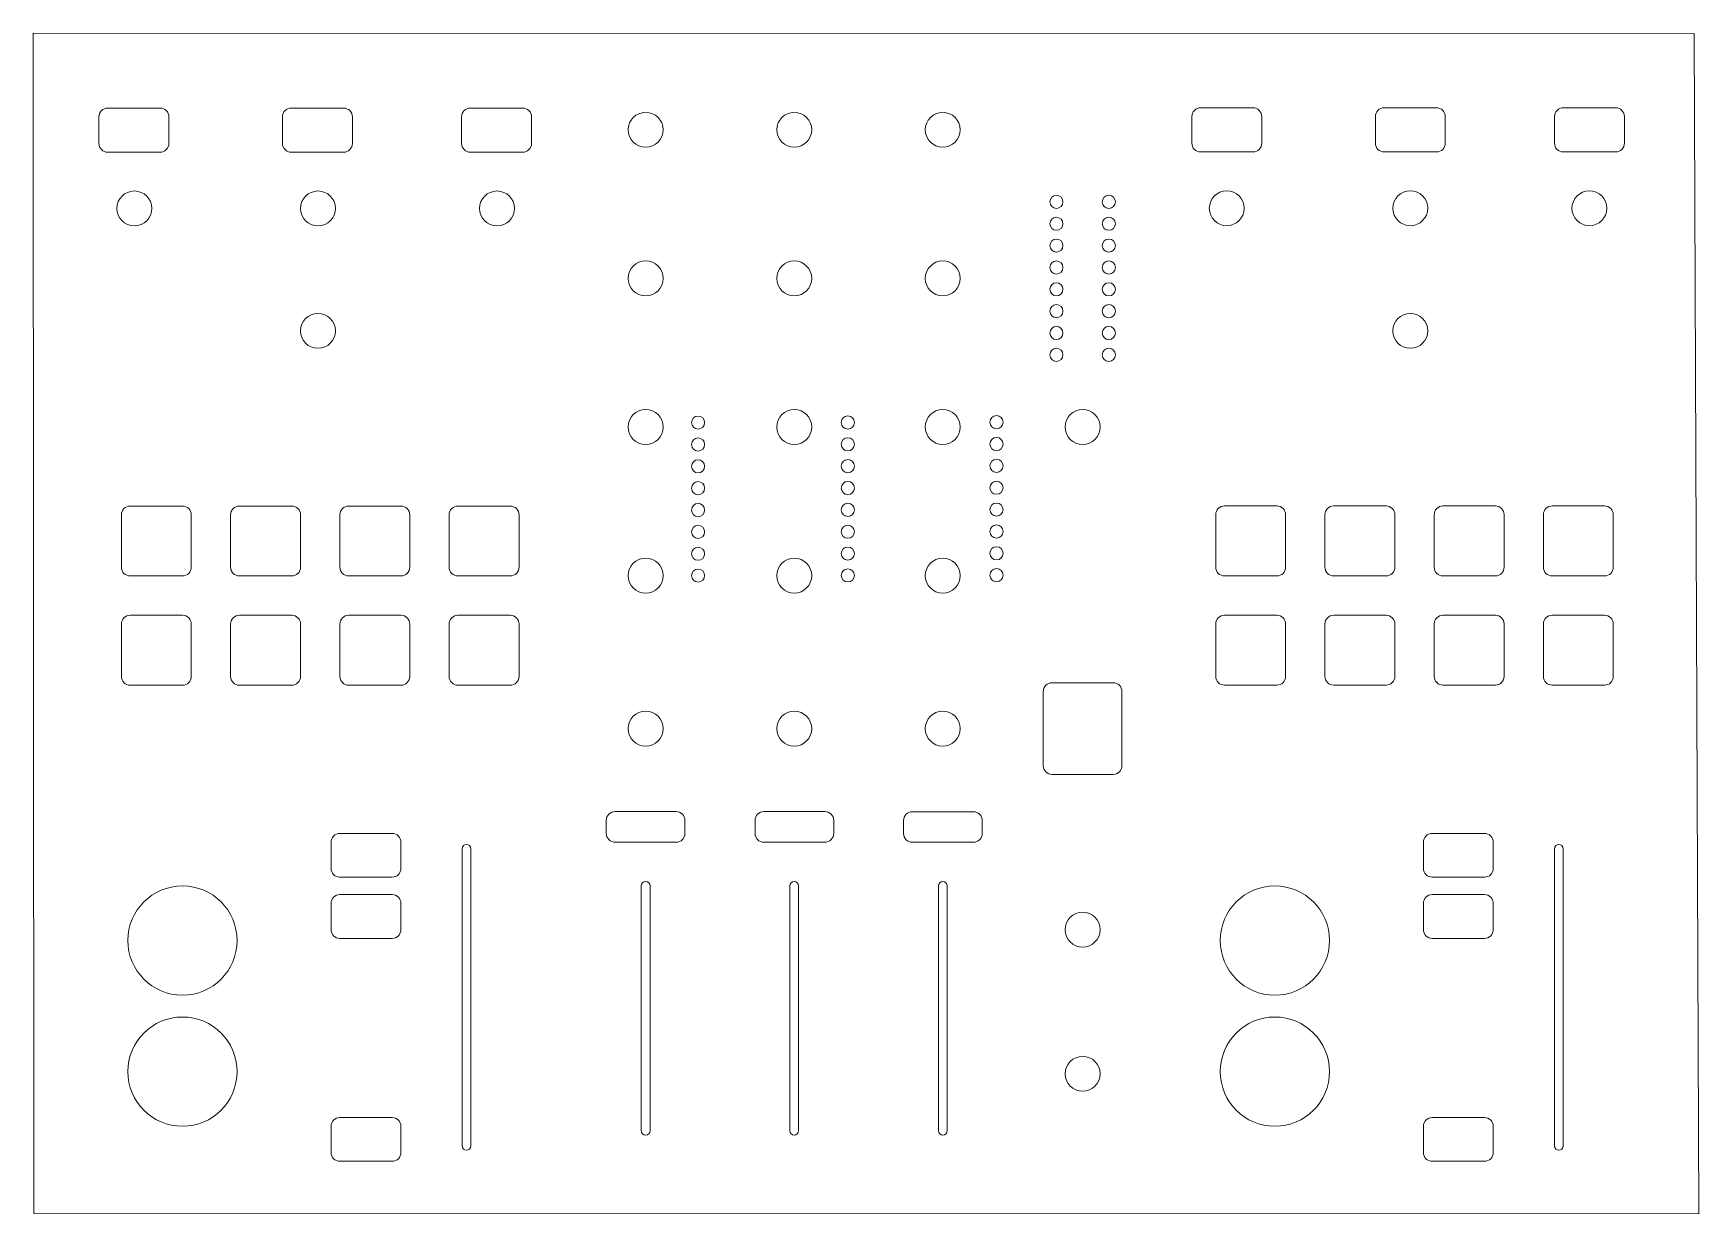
# Model space of a CAD drawing. Header units: millimetres. Extents: x 109 to 490, y -316 to -46.
import ezdxf

# ---------------------------------------------------------------- set-up
doc = ezdxf.new("R2010")
doc.units = ezdxf.units.MM
doc.layers.get('0').update_dxf_attribs({"lineweight": 5})

msp = doc.modelspace()

# ---------------------------------------------------------------- linework, layer by layer
for p, q in [((207, -300.5), (207, -232.5)), ((209, -232.5), (209, -300.5)), ((457, -300.5), (457, -232.5)), ((459, -232.5), (459, -300.5)), ((249, -240), (249, -240)), ((317, -240), (317, -240)), ((248, -241), (248, -297)), ((250, -297), (250, -241)), ((282, -241), (282, -297)), ((284, -241), (284, -297)), ((316, -241), (316, -297)), ((318, -297), (318, -241)), ((249, -298), (249, -298)), ((317, -298), (317, -298))]:
    msp.add_line(p, q)
msp.add_lwpolyline([(109, -315.99), (108.86, -45.92), (489, -46), (490, -316)], close=True)
for points in [[(125.88, -73.12, -0.414214), (123.88, -71.12), (123.88, -65.03, -0.414214), (125.88, -63.03), (137.88, -63.03, -0.414214), (139.88, -65.03), (139.88, -71.12, -0.414214), (137.88, -73.12)], [(167.88, -73.12, -0.414214), (165.88, -71.12), (165.88, -65.03, -0.414214), (167.88, -63.03), (179.88, -63.03, -0.414214), (181.88, -65.03), (181.88, -71.12, -0.414214), (179.88, -73.12)], [(222.88, -71.12, -0.414214), (220.88, -73.12), (208.88, -73.12, -0.414214), (206.88, -71.12), (206.88, -65.03, -0.414214), (208.88, -63.03), (220.88, -63.03, -0.414214), (222.88, -65.03)], [(376, -73.06, -0.414214), (374, -71.06), (374, -64.97, -0.414214), (376, -62.97), (388, -62.97, -0.414214), (390, -64.97), (390, -71.06, -0.414214), (388, -73.06)], [(418, -73.06, -0.414214), (416, -71.06), (416, -64.97, -0.414214), (418, -62.97), (430, -62.97, -0.414214), (432, -64.97), (432, -71.06, -0.414214), (430, -73.06)], [(473, -71.06, -0.414214), (471, -73.06), (459, -73.06, -0.414214), (457, -71.06), (457, -64.97, -0.414214), (459, -62.97), (471, -62.97, -0.414214), (473, -64.97)], [(143.02, -154.08, -0.414214), (145.02, -156.08), (145.02, -168.08, -0.414214), (143.02, -170.08), (131.02, -170.08, -0.414214), (129.02, -168.08), (129.02, -156.08, -0.414214), (131.02, -154.08)], [(168.02, -154.08, -0.414214), (170.02, -156.08), (170.02, -168.08, -0.414214), (168.02, -170.08), (156.02, -170.08, -0.414214), (154.02, -168.08), (154.02, -156.08, -0.414214), (156.02, -154.08)], [(181.02, -170.08, -0.414214), (179.02, -168.08), (179.02, -156.08, -0.414214), (181.02, -154.08), (193.02, -154.08, -0.414214), (195.02, -156.08), (195.02, -168.08, -0.414214), (193.02, -170.08)], [(218.02, -154.08, -0.414214), (220.02, -156.08), (220.02, -168.08, -0.414214), (218.02, -170.08), (206.02, -170.08, -0.414214), (204.02, -168.08), (204.02, -156.08, -0.414214), (206.02, -154.08)], [(381.46, -154.07), (393.46, -154.07, -0.414214), (395.46, -156.07), (395.46, -168.07, -0.414214), (393.46, -170.07), (381.46, -170.07, -0.414214), (379.46, -168.07), (379.46, -156.07, -0.414214)], [(418.46, -170.07), (406.46, -170.07, -0.414214), (404.46, -168.07), (404.46, -156.07, -0.414214), (406.46, -154.07), (418.46, -154.07, -0.414214), (420.46, -156.07), (420.46, -168.07, -0.414214)], [(429.46, -156.07, -0.414214), (431.46, -154.07), (443.46, -154.07, -0.414214), (445.46, -156.07), (445.46, -168.07, -0.414214), (443.46, -170.07), (431.46, -170.07, -0.414214), (429.46, -168.07)], [(468.46, -170.07), (456.46, -170.07, -0.414214), (454.46, -168.07), (454.46, -156.07, -0.414214), (456.46, -154.07), (468.46, -154.07, -0.414214), (470.46, -156.07), (470.46, -168.07, -0.414214)], [(131.02, -179.08), (143.02, -179.08, -0.414214), (145.02, -181.08), (145.02, -193.08, -0.414214), (143.02, -195.08), (131.02, -195.08, -0.414214), (129.02, -193.08), (129.02, -181.08, -0.414214)], [(170.02, -181.08), (170.02, -193.08, -0.414214), (168.02, -195.08), (156.02, -195.08, -0.414214), (154.02, -193.08), (154.02, -181.08, -0.414214), (156.02, -179.08), (168.02, -179.08, -0.414214)], [(195.02, -181.08), (195.02, -193.08, -0.414214), (193.02, -195.08), (181.02, -195.08, -0.414214), (179.02, -193.08), (179.02, -181.08, -0.414214), (181.02, -179.08), (193.02, -179.08, -0.414214)], [(220.02, -181.08), (220.02, -193.08, -0.414214), (218.02, -195.08), (206.02, -195.08, -0.414214), (204.02, -193.08), (204.02, -181.08, -0.414214), (206.02, -179.08), (218.02, -179.08, -0.414214)], [(381.46, -195.07, -0.414214), (379.46, -193.07), (379.46, -181.07, -0.414214), (381.46, -179.07), (393.46, -179.07, -0.414214), (395.46, -181.07), (395.46, -193.07, -0.414214), (393.46, -195.07)], [(404.46, -181.07, -0.414214), (406.46, -179.07), (418.46, -179.07, -0.414214), (420.46, -181.07), (420.46, -193.07, -0.414214), (418.46, -195.07), (406.46, -195.07, -0.414214), (404.46, -193.07)], [(443.46, -179.07, -0.414214), (445.46, -181.07), (445.46, -193.07, -0.414214), (443.46, -195.07), (431.46, -195.07, -0.414214), (429.46, -193.07), (429.46, -181.07, -0.414214), (431.46, -179.07)], [(454.46, -193.07), (454.46, -181.07, -0.414214), (456.46, -179.07), (468.46, -179.07, -0.414214), (470.46, -181.07), (470.46, -193.07, -0.414214), (468.46, -195.07), (456.46, -195.07, -0.414214)], [(358, -213.5, -0.414214), (356, -215.5), (342, -215.5, -0.414214), (340, -213.5), (340, -196.5, -0.414214), (342, -194.5), (356, -194.5, -0.414214), (358, -196.5)], [(240, -229), (240, -226, -0.414214), (242, -224), (256, -224, -0.414214), (258, -226), (258, -229, -0.414214), (256, -231), (242, -231, -0.414214)], [(292.03, -226), (292.03, -229, -0.414214), (290.03, -231), (276.03, -231, -0.414214), (274.03, -229), (274.03, -226, -0.414214), (276.03, -224), (290.03, -224, -0.414214)], [(326.02, -226.02), (326.02, -229.02, -0.414214), (324.02, -231.02), (310.02, -231.02, -0.414214), (308.02, -229.02), (308.02, -226.02, -0.414214), (310.02, -224.02), (324.02, -224.02, -0.414214)], [(179, -229), (191, -229, -0.414214), (193, -231), (193, -237, -0.414214), (191, -239), (179, -239, -0.414214), (177, -237), (177, -231, -0.414214)], [(427, -231, -0.414214), (429, -229), (441, -229, -0.414214), (443, -231), (443, -237, -0.414214), (441, -239), (429, -239, -0.414214), (427, -237)], [(179, -243), (191, -243, -0.414214), (193, -245), (193, -251, -0.414214), (191, -253), (179, -253, -0.414214), (177, -251), (177, -245, -0.414214)], [(441, -243, -0.414214), (443, -245), (443, -251, -0.414214), (441, -253), (429, -253, -0.414214), (427, -251), (427, -245, -0.414214), (429, -243)], [(177, -296, -0.414214), (179, -294), (191, -294, -0.414214), (193, -296), (193, -302, -0.414214), (191, -304), (179, -304, -0.414214), (177, -302)], [(443, -302, -0.414214), (441, -304), (429, -304, -0.414214), (427, -302), (427, -296, -0.414214), (429, -294), (441, -294, -0.414214), (443, -296)]]:
    msp.add_lwpolyline(points, format="xyb", close=True)
for centre, radius in [((249, -68), 4), ((283, -68), 4), ((317, -68), 4), ((132, -86), 4), ((174, -86), 4), ((215, -86), 4), ((343, -84.5), 1.5), ((355, -84.5), 1.5), ((382, -85.94), 4), ((424, -85.94), 4), ((465, -85.94), 4), ((343, -89.5), 1.5), ((355, -89.5), 1.5), ((343, -94.5), 1.5), ((355, -94.5), 1.5), ((249, -102), 4), ((283, -102), 4), ((317, -102), 4), ((343, -99.5), 1.5), ((355, -99.5), 1.5), ((343, -104.5), 1.5), ((355, -104.5), 1.5), ((343, -109.5), 1.5), ((355, -109.5), 1.5), ((343, -114.5), 1.5), ((355, -114.5), 1.5), ((343, -119.5), 1.5), ((355, -119.5), 1.5), ((249, -136), 4), ((283, -136), 4), ((317, -136), 4), ((329.29, -134.9), 1.5), ((349, -136), 4), ((261, -135), 1.5), ((295.27, -134.96), 1.5), ((261, -140), 1.5), ((295.27, -139.96), 1.5), ((329.29, -139.9), 1.5), ((261, -145), 1.5), ((295.27, -144.96), 1.5), ((329.29, -144.9), 1.5), ((261, -150), 1.5), ((295.27, -149.96), 1.5), ((329.29, -149.9), 1.5), ((261, -155), 1.5), ((295.27, -154.96), 1.5), ((329.29, -154.9), 1.5), ((261, -160), 1.5), ((295.27, -159.96), 1.5), ((329.29, -159.9), 1.5), ((261, -165), 1.5), ((295.27, -164.96), 1.5), ((329.29, -164.9), 1.5), ((249, -170), 4), ((283, -170), 4), ((317, -170), 4), ((261, -170), 1.5), ((295.27, -169.96), 1.5), ((329.29, -169.9), 1.5), ((249, -205), 4), ((283, -205), 4), ((317, -205), 4), ((143, -253.5), 12.5), ((393, -253.5), 12.5), ((349, -251), 4), ((143, -283.5), 12.5), ((393, -283.5), 12.5), ((349, -284), 4)]:
    msp.add_circle(centre, radius)
for centre, radius, start, end in [((174, -114), 4, 0, 180), ((424, -114), 4, 0, 180), ((174, -114), 4, -180, 0), ((424, -114), 4, -180, 0), ((208, -232.5), 1, 0, 180), ((208, -231.5), 0, 0, 0), ((458, -232.5), 1, 0, 180), ((249, -241), 1, 90, 180), ((249, -241), 1, 0, 90), ((283, -241), 1, 0, 180), ((283, -240), 0, 0, 0), ((317, -241), 1, 90, 180), ((317, -241), 1, 0, 90), ((249, -297), 1, 180, 270), ((249, -297), 1, -90, 0), ((283, -297), 1, 180, 0), ((317, -297), 1, 180, 270), ((317, -297), 1, -90, 0), ((208, -300.5), 1, 180, 0), ((458, -300.5), 1, 180, 0), ((458, -301.5), 0, 0, 0)]:
    msp.add_arc(centre, radius, start, end)

doc.saveas('drawing.dxf')
